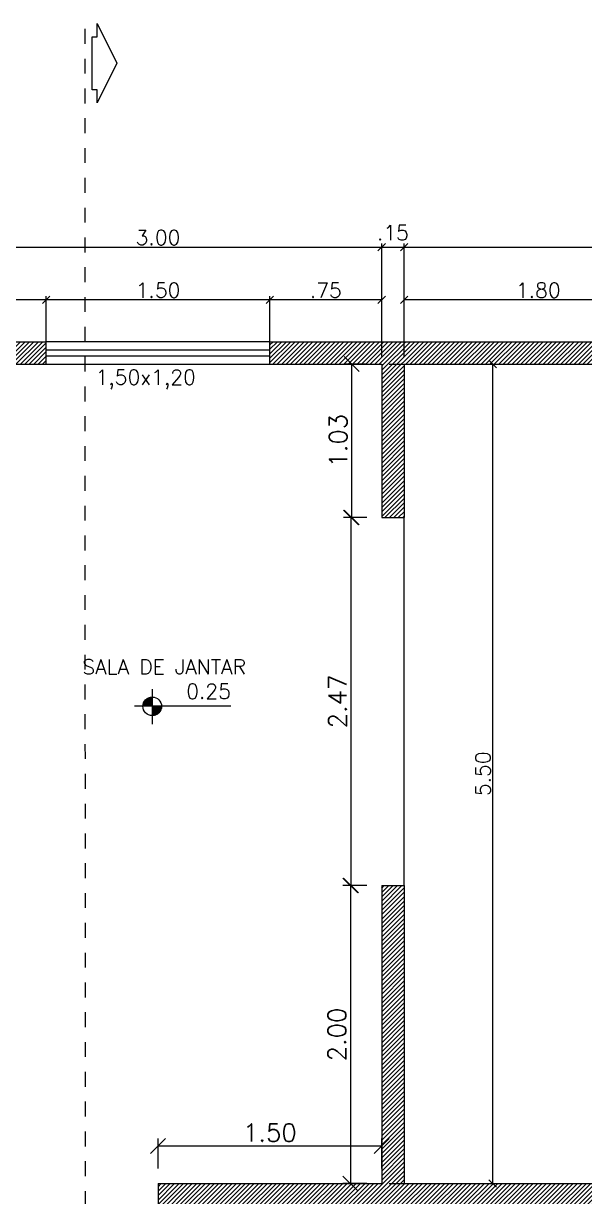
# Model space of a CAD drawing. Header units: metres. Extents: x 433 to 682, y 535 to 584.
# Drawn here: x 517.22 to 520.98, y 576.26 to 584.14 of the extents above; entities that cross this region are included whole.
import ezdxf

# ---------------------------------------------------------------- set-up
doc = ezdxf.new("R2010")
doc.units = ezdxf.units.M
doc.linetypes.add('ACAD_ISO02W100', pattern=[15, 12, -3])
doc.linetypes.add('DIVIDE', pattern=[1.25, 0.5, -0.25, 0, -0.25, 0, -0.25])
for name, color, linetype in [('ARQ-COTAS', 30, 'Continuous'), ('ARQ-ESQ-01', 1, 'ACAD_ISO02W100'), ('ARQ-ESQ-02', 2, 'Continuous'), ('ARQ-LINHACORTE', 3, 'DIVIDE'), ('ARQ-NIVEL', 1, 'Continuous'), ('ARQ-PISO', 8, 'Continuous'), ('ARQ-TEXTO2', 2, 'Continuous'), ('ARQ-TEXTO3', 3, 'Continuous'), ('ARQ_ALVENARIA', 4, 'Continuous')]:
    doc.layers.add(name, color=color, linetype=linetype)
doc.styles.add('ROMANS', font='romans.shx')
doc.dimstyles.new('1-100', dxfattribs={"dimtxt": 0.12, "dimasz": 0.1, "dimexe": 0.05, "dimexo": 0.1, "dimgap": 0.03, "dimtad": 1, "dimzin": 5, "dimdsep": 46, "dimtxsty": 'ROMANS', "dimblk": 'OBLIQUE', "dimcen": 0, "dimclrd": 256, "dimclre": 256, "dimclrt": 2, "dimadec": 0, "dimazin": 0, "dimtfac": 1, "dimtofl": 0, "dimtmove": 2, "dimatfit": 3, "dimfxl": 0.04, "dimtolj": 1, "dimtzin": 1, "dimarcsym": 0})
doc.dimstyles.new('1-50', dxfattribs={"dimscale": 0.5, "dimtxt": 0.2, "dimasz": 0.1, "dimexe": 0.05, "dimexo": 0.1, "dimgap": 0.03, "dimtad": 1, "dimzin": 5, "dimdsep": 46, "dimtxsty": 'ROMANS', "dimblk": 'OBLIQUE', "dimcen": 0, "dimclrd": 256, "dimclre": 256, "dimclrt": 2, "dimadec": 0, "dimazin": 0, "dimtfac": 1, "dimtofl": 0, "dimtmove": 2, "dimatfit": 3, "dimfxl": 0.04, "dimtolj": 1, "dimtzin": 1, "dimarcsym": 0})
pattern_1 = [(45, (0, 0), (-0.0148492424, 0.0148492424), [])]

# ---------------------------------------------------------------- blocks, each defined once
blk = doc.blocks.new('nivel planta')
at = {"layer": 'ARQ-NIVEL', "color": 1}
for p, q in [((-0.791, 0.174), (-0.791, -0.179)), ((0, 0), (-0.969, 0)), ((-0.884, 0.007), (-0.791, 0.007)), ((-0.883, 0.015), (-0.791, 0.015)), ((-0.882, 0.023), (-0.791, 0.023)), ((-0.88, 0.03), (-0.791, 0.03)), ((-0.876, 0.038), (-0.791, 0.038)), ((-0.873, 0.046), (-0.791, 0.046)), ((-0.868, 0.054), (-0.791, 0.054)), ((-0.861, 0.062), (-0.791, 0.062)), ((-0.854, 0.069), (-0.791, 0.069)), ((-0.844, 0.077), (-0.791, 0.077)), ((-0.83, 0.085), (-0.791, 0.085)), ((-0.791, -0.001), (-0.697, -0.001)), ((-0.791, -0.009), (-0.698, -0.009)), ((-0.791, -0.016), (-0.699, -0.016)), ((-0.791, -0.024), (-0.7, -0.024)), ((-0.791, -0.032), (-0.703, -0.032)), ((-0.791, -0.04), (-0.706, -0.04)), ((-0.791, -0.048), (-0.71, -0.048)), ((-0.791, -0.056), (-0.715, -0.056)), ((-0.791, -0.063), (-0.722, -0.063)), ((-0.791, -0.071), (-0.73, -0.071)), ((-0.791, -0.079), (-0.74, -0.079)), ((-0.791, -0.087), (-0.755, -0.087))]:
    blk.add_line(p, q, dxfattribs=at)
blk.add_circle((-0.791, 0), 0.0937, dxfattribs=at)
blk = doc.blocks.new('_Oblique')
at = {"color": 0, "linetype": 'ByBlock', "lineweight": -2}
blk.add_line((-0.5, -0.5), (0.5, 0.5), dxfattribs=at)
blk = doc.blocks.new('*D85')
at = {"layer": 'ARQ-COTAS', "lineweight": -2, "transparency": 16777216}
for p, q in [((519.5185, 581.8494), (519.3666, 581.8494)), ((519.4166, 581.8494), (519.4166, 580.8194)), ((519.5185, 580.8194), (519.3666, 580.8194))]:
    blk.add_line(p, q, dxfattribs=at)
at = {"layer": 'DEFPOINTS', "color": 0, "transparency": 16777216}
for p in [(519.6185, 581.8494), (519.4166, 580.8194), (519.6185, 580.8194)]:
    blk.add_point(p, dxfattribs=at)
at = {"layer": 'ARQ-COTAS', "lineweight": -2, "transparency": 16777216, "xscale": 0.1, "yscale": 0.1, "zscale": 0.1}
for p, rotation in [((519.4166, 581.8494), 90), ((519.4166, 580.8194), 270)]:
    blk.add_blockref('_Oblique', p, dxfattribs=dict(at, rotation=rotation))
at = {"layer": 'ARQ-COTAS', "color": 2, "transparency": 16777216, "insert": (519.3266, 581.3344), "char_height": 0.12, "attachment_point": 5, "rotation": 90, "style": 'ROMANS'}
blk.add_mtext('\\A1;1.03', dxfattribs=at)
blk = doc.blocks.new('*D86')
at = {"layer": 'ARQ-COTAS', "lineweight": -2, "transparency": 16777216}
for p, q in [((519.5185, 580.8194), (519.3624, 580.8194)), ((519.4124, 580.8194), (519.4124, 578.3494)), ((519.5185, 578.3494), (519.3624, 578.3494))]:
    blk.add_line(p, q, dxfattribs=at)
at = {"layer": 'DEFPOINTS', "color": 0, "transparency": 16777216}
for p in [(519.6185, 580.8194), (519.4124, 578.3494), (519.6185, 578.3494)]:
    blk.add_point(p, dxfattribs=at)
at = {"layer": 'ARQ-COTAS', "lineweight": -2, "transparency": 16777216, "xscale": 0.1, "yscale": 0.1, "zscale": 0.1}
for p, rotation in [((519.4124, 580.8194), 90), ((519.4124, 578.3494), 270)]:
    blk.add_blockref('_Oblique', p, dxfattribs=dict(at, rotation=rotation))
at = {"layer": 'ARQ-COTAS', "color": 2, "transparency": 16777216, "insert": (519.3224, 579.5844), "char_height": 0.12, "attachment_point": 5, "rotation": 90, "style": 'ROMANS'}
blk.add_mtext('\\A1;2.47', dxfattribs=at)
blk = doc.blocks.new('*D87')
at = {"layer": 'ARQ-COTAS', "lineweight": -2, "transparency": 16777216}
for p, q in [((519.5185, 578.3494), (519.3582, 578.3494)), ((519.4082, 578.3494), (519.4082, 576.3494)), ((519.5185, 576.3494), (519.3582, 576.3494))]:
    blk.add_line(p, q, dxfattribs=at)
at = {"layer": 'DEFPOINTS', "color": 0, "transparency": 16777216}
for p in [(519.6185, 578.3494), (519.4082, 576.3494), (519.6185, 576.3494)]:
    blk.add_point(p, dxfattribs=at)
at = {"layer": 'ARQ-COTAS', "lineweight": -2, "transparency": 16777216, "xscale": 0.1, "yscale": 0.1, "zscale": 0.1}
for p, rotation in [((519.4082, 578.3494), 90), ((519.4082, 576.3494), 270)]:
    blk.add_blockref('_Oblique', p, dxfattribs=dict(at, rotation=rotation))
at = {"layer": 'ARQ-COTAS', "color": 2, "transparency": 16777216, "insert": (519.3182, 577.3494), "char_height": 0.12, "attachment_point": 5, "rotation": 90, "style": 'ROMANS'}
blk.add_mtext('\\A1;2.00', dxfattribs=at)
blk = doc.blocks.new('*D88')
at = {"layer": 'ARQ-COTAS', "lineweight": -2, "transparency": 16777216}
for p, q in [((518.1185, 576.4494), (518.1185, 576.6508)), ((519.6185, 576.4494), (519.6185, 576.6508)), ((519.6185, 576.6008), (518.1185, 576.6008))]:
    blk.add_line(p, q, dxfattribs=at)
at = {"layer": 'DEFPOINTS', "color": 0, "transparency": 16777216}
for p in [(518.1185, 576.6008), (518.1185, 576.3494), (519.6185, 576.3494)]:
    blk.add_point(p, dxfattribs=at)
at = {"layer": 'ARQ-COTAS', "lineweight": -2, "transparency": 16777216, "xscale": 0.1, "yscale": 0.1, "zscale": 0.1, "rotation": 180}
blk.add_blockref('_Oblique', (518.1185, 576.6008), dxfattribs=at)
at = {"layer": 'ARQ-COTAS', "lineweight": -2, "transparency": 16777216, "xscale": 0.1, "yscale": 0.1, "zscale": 0.1}
blk.add_blockref('_Oblique', (519.6185, 576.6008), dxfattribs=at)
at = {"layer": 'ARQ-COTAS', "color": 2, "transparency": 16777216, "insert": (518.8685, 576.6908), "char_height": 0.12, "attachment_point": 5, "style": 'ROMANS'}
blk.add_mtext('\\A1;1.50', dxfattribs=at)
blk = doc.blocks.new('*D114')
at = {"layer": 'ARQ-COTAS', "lineweight": -2, "transparency": 16777216}
for p, q in [((519.7685, 581.8994), (519.7685, 582.3046)), ((521.5685, 582.2796), (519.7685, 582.2796)), ((521.5685, 582.0494), (521.5685, 582.3046))]:
    blk.add_line(p, q, dxfattribs=at)
at = {"layer": 'DEFPOINTS', "color": 0, "transparency": 16777216}
for p in [(519.7685, 582.2796), (521.5685, 581.9994), (519.7685, 581.8494)]:
    blk.add_point(p, dxfattribs=at)
at = {"layer": 'ARQ-COTAS', "lineweight": -2, "transparency": 16777216, "xscale": 0.05, "yscale": 0.05, "zscale": 0.05, "rotation": 180}
blk.add_blockref('_Oblique', (519.7685, 582.2796), dxfattribs=at)
at = {"layer": 'ARQ-COTAS', "lineweight": -2, "transparency": 16777216, "xscale": 0.05, "yscale": 0.05, "zscale": 0.05}
blk.add_blockref('_Oblique', (521.5685, 582.2796), dxfattribs=at)
at = {"layer": 'ARQ-COTAS', "color": 2, "transparency": 16777216, "insert": (520.6685, 582.3446), "char_height": 0.1, "attachment_point": 5, "style": 'ROMANS'}
blk.add_mtext('\\A1;1.80', dxfattribs=at)
blk = doc.blocks.new('*D115')
at = {"layer": 'ARQ-COTAS', "lineweight": -2, "transparency": 16777216}
for p, q in [((518.8685, 581.8994), (518.8685, 582.3046)), ((519.6185, 582.2796), (518.8685, 582.2796)), ((519.6185, 581.8994), (519.6185, 582.3046))]:
    blk.add_line(p, q, dxfattribs=at)
at = {"layer": 'DEFPOINTS', "color": 0, "transparency": 16777216}
for p in [(518.8685, 582.2796), (518.8685, 581.8494), (519.6185, 581.8494)]:
    blk.add_point(p, dxfattribs=at)
at = {"layer": 'ARQ-COTAS', "lineweight": -2, "transparency": 16777216, "xscale": 0.05, "yscale": 0.05, "zscale": 0.05, "rotation": 180}
blk.add_blockref('_Oblique', (518.8685, 582.2796), dxfattribs=at)
at = {"layer": 'ARQ-COTAS', "lineweight": -2, "transparency": 16777216, "xscale": 0.05, "yscale": 0.05, "zscale": 0.05}
blk.add_blockref('_Oblique', (519.6185, 582.2796), dxfattribs=at)
at = {"layer": 'ARQ-COTAS', "color": 2, "transparency": 16777216, "insert": (519.2435, 582.3446), "char_height": 0.1, "attachment_point": 5, "style": 'ROMANS'}
blk.add_mtext('\\A1;.75', dxfattribs=at)
blk = doc.blocks.new('*D116')
at = {"layer": 'ARQ-COTAS', "lineweight": -2, "transparency": 16777216}
for p, q in [((517.3685, 581.8994), (517.3685, 582.3046)), ((518.8685, 582.2796), (517.3685, 582.2796)), ((518.8685, 581.8994), (518.8685, 582.3046))]:
    blk.add_line(p, q, dxfattribs=at)
at = {"layer": 'DEFPOINTS', "color": 0, "transparency": 16777216}
for p in [(517.3685, 582.2796), (517.3685, 581.8494), (518.8685, 581.8494)]:
    blk.add_point(p, dxfattribs=at)
at = {"layer": 'ARQ-COTAS', "lineweight": -2, "transparency": 16777216, "xscale": 0.05, "yscale": 0.05, "zscale": 0.05, "rotation": 180}
blk.add_blockref('_Oblique', (517.3685, 582.2796), dxfattribs=at)
at = {"layer": 'ARQ-COTAS', "lineweight": -2, "transparency": 16777216, "xscale": 0.05, "yscale": 0.05, "zscale": 0.05}
blk.add_blockref('_Oblique', (518.8685, 582.2796), dxfattribs=at)
at = {"layer": 'ARQ-COTAS', "color": 2, "transparency": 16777216, "insert": (518.1185, 582.3446), "char_height": 0.1, "attachment_point": 5, "style": 'ROMANS'}
blk.add_mtext('\\A1;1.50', dxfattribs=at)
blk = doc.blocks.new('*D117')
at = {"layer": 'ARQ-COTAS', "lineweight": -2, "transparency": 16777216}
for p, q in [((516.6185, 581.8994), (516.6185, 582.3046)), ((517.3685, 582.2796), (516.6185, 582.2796)), ((517.3685, 581.8994), (517.3685, 582.3046))]:
    blk.add_line(p, q, dxfattribs=at)
at = {"layer": 'DEFPOINTS', "color": 0, "transparency": 16777216}
for p in [(516.6185, 582.2796), (516.6185, 581.8494), (517.3685, 581.8494)]:
    blk.add_point(p, dxfattribs=at)
at = {"layer": 'ARQ-COTAS', "lineweight": -2, "transparency": 16777216, "xscale": 0.05, "yscale": 0.05, "zscale": 0.05, "rotation": 180}
blk.add_blockref('_Oblique', (516.6185, 582.2796), dxfattribs=at)
at = {"layer": 'ARQ-COTAS', "lineweight": -2, "transparency": 16777216, "xscale": 0.05, "yscale": 0.05, "zscale": 0.05}
blk.add_blockref('_Oblique', (517.3685, 582.2796), dxfattribs=at)
at = {"layer": 'ARQ-COTAS', "color": 2, "transparency": 16777216, "insert": (516.9935, 582.3446), "char_height": 0.1, "attachment_point": 5, "style": 'ROMANS'}
blk.add_mtext('\\A1;.75', dxfattribs=at)
blk = doc.blocks.new('*D121')
at = {"layer": 'ARQ-COTAS', "lineweight": -2, "transparency": 16777216}
for p, q in [((516.6185, 581.8994), (516.6185, 582.6582)), ((516.6185, 582.6332), (519.6185, 582.6332)), ((519.6185, 581.8994), (519.6185, 582.6582))]:
    blk.add_line(p, q, dxfattribs=at)
at = {"layer": 'DEFPOINTS', "color": 0, "transparency": 16777216}
for p in [(519.6185, 582.6332), (516.6185, 581.8494), (519.6185, 581.8494)]:
    blk.add_point(p, dxfattribs=at)
at = {"layer": 'ARQ-COTAS', "lineweight": -2, "transparency": 16777216, "xscale": 0.05, "yscale": 0.05, "zscale": 0.05, "rotation": 180}
blk.add_blockref('_Oblique', (516.6185, 582.6332), dxfattribs=at)
at = {"layer": 'ARQ-COTAS', "lineweight": -2, "transparency": 16777216, "xscale": 0.05, "yscale": 0.05, "zscale": 0.05}
blk.add_blockref('_Oblique', (519.6185, 582.6332), dxfattribs=at)
at = {"layer": 'ARQ-COTAS', "color": 2, "transparency": 16777216, "insert": (518.1185, 582.6982), "char_height": 0.1, "attachment_point": 5, "style": 'ROMANS'}
blk.add_mtext('\\A1;3.00', dxfattribs=at)
blk = doc.blocks.new('*D122')
at = {"layer": 'ARQ-COTAS', "lineweight": -2, "transparency": 16777216}
for p, q in [((519.6185, 581.8994), (519.6185, 582.6582)), ((519.6185, 582.6332), (519.7685, 582.6332)), ((519.7685, 581.8994), (519.7685, 582.6582))]:
    blk.add_line(p, q, dxfattribs=at)
at = {"layer": 'DEFPOINTS', "color": 0, "transparency": 16777216}
for p in [(519.7685, 582.6332), (519.6185, 581.8494), (519.7685, 581.8494)]:
    blk.add_point(p, dxfattribs=at)
at = {"layer": 'ARQ-COTAS', "lineweight": -2, "transparency": 16777216, "xscale": 0.05, "yscale": 0.05, "zscale": 0.05, "rotation": 180}
blk.add_blockref('_Oblique', (519.6185, 582.6332), dxfattribs=at)
at = {"layer": 'ARQ-COTAS', "lineweight": -2, "transparency": 16777216, "xscale": 0.05, "yscale": 0.05, "zscale": 0.05}
blk.add_blockref('_Oblique', (519.7685, 582.6332), dxfattribs=at)
at = {"layer": 'ARQ-COTAS', "color": 2, "transparency": 16777216, "insert": (519.6935, 582.7307), "char_height": 0.1, "attachment_point": 5, "style": 'ROMANS'}
blk.add_mtext('\\A1;.15', dxfattribs=at)
blk = doc.blocks.new('*D123')
at = {"layer": 'ARQ-COTAS', "lineweight": -2, "transparency": 16777216}
for p, q in [((519.7685, 581.8994), (519.7685, 582.6582)), ((519.7685, 582.6332), (524.0685, 582.6332)), ((524.0685, 581.8994), (524.0685, 582.6582))]:
    blk.add_line(p, q, dxfattribs=at)
at = {"layer": 'DEFPOINTS', "color": 0, "transparency": 16777216}
for p in [(524.0685, 582.6332), (519.7685, 581.8494), (524.0685, 581.8494)]:
    blk.add_point(p, dxfattribs=at)
at = {"layer": 'ARQ-COTAS', "lineweight": -2, "transparency": 16777216, "xscale": 0.05, "yscale": 0.05, "zscale": 0.05, "rotation": 180}
blk.add_blockref('_Oblique', (519.7685, 582.6332), dxfattribs=at)
at = {"layer": 'ARQ-COTAS', "lineweight": -2, "transparency": 16777216, "xscale": 0.05, "yscale": 0.05, "zscale": 0.05}
blk.add_blockref('_Oblique', (524.0685, 582.6332), dxfattribs=at)
at = {"layer": 'ARQ-COTAS', "color": 2, "transparency": 16777216, "insert": (521.9185, 582.6982), "char_height": 0.1, "attachment_point": 5, "style": 'ROMANS'}
blk.add_mtext('\\A1;4.30', dxfattribs=at)
blk = doc.blocks.new('*D144')
at = {"layer": 'ARQ-COTAS', "lineweight": -2, "transparency": 16777216}
for p, q in [((519.6685, 581.8494), (520.3875, 581.8494)), ((520.3625, 581.8494), (520.3625, 576.3494)), ((519.6685, 576.3494), (520.3875, 576.3494))]:
    blk.add_line(p, q, dxfattribs=at)
at = {"layer": 'DEFPOINTS', "color": 0, "transparency": 16777216}
for p in [(519.6185, 581.8494), (519.6185, 576.3494), (520.3625, 576.3494)]:
    blk.add_point(p, dxfattribs=at)
at = {"layer": 'ARQ-COTAS', "lineweight": -2, "transparency": 16777216, "xscale": 0.05, "yscale": 0.05, "zscale": 0.05}
for p, rotation in [((520.3625, 581.8494), 90), ((520.3625, 576.3494), 270)]:
    blk.add_blockref('_Oblique', p, dxfattribs=dict(at, rotation=rotation))
at = {"layer": 'ARQ-COTAS', "color": 2, "transparency": 16777216, "insert": (520.2975, 579.0994), "char_height": 0.1, "attachment_point": 5, "rotation": 90, "style": 'ROMANS'}
blk.add_mtext('\\A1;5.50', dxfattribs=at)

msp = doc.modelspace()

# ---------------------------------------------------------------- hatches: boundary and pattern name
at = {"layer": 'ARQ-PISO'}
h = msp.add_hatch(dxfattribs=at)
h.set_pattern_fill('_USER', color=256, scale=0.021, angle=45, pattern_type=0)
h.set_pattern_definition(pattern_1)
h.paths.add_polyline_path([(512.9685, 580.9992, -0.006249), (512.9485, 580.9994), (512.8185, 580.9994), (512.8185, 579.9992), (512.9685, 579.9992)])
h.paths.add_polyline_path([(517.3685, 581.9994), (512.8185, 581.9994), (512.8185, 581.7994), (512.9685, 581.7994), (512.9685, 581.8494), (516.4685, 581.8494), (516.4685, 581.7994), (516.6185, 581.7994), (516.6185, 581.8494), (517.3685, 581.8494)])
h = msp.add_hatch(dxfattribs=at)
h.set_pattern_fill('_USER', color=256, scale=0.021, angle=45, pattern_type=0)
h.set_pattern_definition(pattern_1)
h.paths.add_polyline_path([(521.5685, 581.8494), (521.5685, 581.9994), (518.8685, 581.9994), (518.8685, 581.8494), (519.6185, 581.8494), (519.6185, 580.8194), (519.7685, 580.8194), (519.7685, 581.8494)])
h.paths.add_polyline_path([(524.0685, 581.2994), (524.2185, 581.2994), (524.2185, 581.8494), (526.1185, 581.8494), (526.1185, 581.2994), (526.2685, 581.2994), (526.2685, 581.9994), (523.5685, 581.9994), (523.5685, 581.8494), (524.0685, 581.8494)])
h.paths.add_polyline_path([(524.0685, 578.5494), (524.2185, 578.5494), (524.2185, 579.0494), (526.2685, 579.0494), (526.2685, 579.7994), (526.1185, 579.7994), (526.1185, 579.1994), (524.2185, 579.1994), (524.2185, 580.4994), (524.0685, 580.4994)])
h.paths.add_polyline_path([(516.4685, 572.1994), (515.4685, 572.1994), (515.4685, 572.0494), (517.0185, 572.0494), (517.0185, 572.1994), (516.6185, 572.1994), (516.6185, 573.9494), (516.6185, 575.1494), (518.1185, 575.1494), (518.1185, 575.0494), (518.2685, 575.0494), (518.2685, 575.2994), (516.6185, 575.2994), (516.4885, 575.2994, -0.006249), (516.4685, 575.2992)])
h.paths.add_polyline_path([(512.9685, 576.1994), (516.4685, 576.1994), (516.4685, 576.0994), (516.6185, 576.0994), (516.6185, 576.3994), (516.4685, 576.3994), (516.4685, 576.3494), (512.8185, 576.3494), (512.8185, 572.0494), (513.9685, 572.0494), (513.9685, 572.1994), (512.9685, 572.1994)])
h.paths.add_polyline_path([(519.2685, 572.0494), (519.2685, 572.1994), (518.2685, 572.1994), (518.2685, 574.2494), (518.1385, 574.2494, -0.006249), (518.1185, 574.2492), (518.1185, 572.1994), (517.7185, 572.1994), (517.7185, 572.0494)])
h.paths.add_polyline_path([(516.4685, 577.6994), (514.9685, 577.6994), (512.9685, 577.6994), (512.9685, 578.1994), (512.8185, 578.1994), (512.8185, 577.5494), (512.8185, 577.5494), (516.4685, 577.5494), (516.4685, 577.0994), (516.6185, 577.0994), (516.6185, 580.8994), (516.4685, 580.8994)])
h = msp.add_hatch(dxfattribs=at)
h.set_pattern_fill('_USER', color=256, scale=0.021, angle=45, pattern_type=0)
h.set_pattern_definition(pattern_1)
h.paths.add_polyline_path([(524.2185, 577.0494), (524.0685, 577.0494), (524.0685, 576.3494), (523.8185, 576.3494), (523.8185, 576.3494), (523.8185, 576.1994), (524.2185, 576.1994)], flags=17)
h.paths.add_polyline_path([(524.2185, 577.0494), (524.0685, 577.0494), (524.0685, 576.3494), (523.8185, 576.3494), (523.8185, 576.1994), (524.2185, 576.1994)], flags=17)
h.paths.add_polyline_path([(521.9185, 576.1994), (522.3185, 576.1994), (522.3185, 576.3494), (519.7685, 576.3494), (519.7685, 578.3494), (519.6185, 578.3494), (519.6185, 576.3494), (518.1185, 576.3494), (518.1185, 576.0994), (518.2685, 576.0994), (518.2685, 576.1994), (521.7685, 576.1994), (521.7685, 572.1994), (520.7685, 572.1994), (520.7685, 572.0494), (520.7685, 572.0494), (521.9185, 572.0494)])

# ---------------------------------------------------------------- linework, layer by layer
at = {"layer": 'ARQ-ESQ-01'}
for p, q in [((518.8685, 581.9994), (517.3685, 581.9994)), ((517.3685, 581.8494), (518.8685, 581.8494))]:
    msp.add_line(p, q, dxfattribs=at)
at = {"layer": 'ARQ-ESQ-02'}
for p, q in [((517.3685, 581.9444), (518.8685, 581.9444)), ((517.3685, 581.9044), (518.8685, 581.9044))]:
    msp.add_line(p, q, dxfattribs=at)
at = {"layer": 'ARQ-LINHACORTE', "ltscale": 0.1}
msp.add_line((517.6279, 584.0987), (517.6307, 569.2474), dxfattribs=at)
at = {"layer": 'ARQ-LINHACORTE', "linetype": 'ByBlock'}
msp.add_lwpolyline([(517.6762, 583.6908), (517.6762, 584.0463), (517.7095, 584.0463), (517.7095, 584.1352), (517.8428, 583.8685), (517.7095, 583.6019), (517.7095, 583.6908), (517.6762, 583.6908)], dxfattribs=at)
at = {"layer": 'ARQ-PISO'}
msp.add_line((519.7685, 578.3494), (519.7685, 580.8194), dxfattribs=at)
at = {"layer": 'ARQ_ALVENARIA'}
for p, q in [((512.8185, 581.9994), (517.3685, 581.9994)), ((517.3685, 581.8494), (517.3685, 581.9994)), ((518.8685, 581.8494), (518.8685, 581.9994)), ((518.8685, 581.9994), (521.5685, 581.9994)), ((516.6185, 581.8494), (517.3685, 581.8494)), ((518.8685, 581.8494), (519.6185, 581.8494)), ((519.6185, 581.8494), (519.6185, 580.8194)), ((519.7685, 581.8494), (519.7685, 580.8194)), ((519.7685, 581.8494), (521.5685, 581.8494)), ((519.6185, 580.8194), (519.7685, 580.8194)), ((519.6185, 578.3494), (519.6185, 576.3494)), ((519.6185, 578.3494), (519.7685, 578.3494)), ((519.7685, 578.3494), (519.7685, 576.3494)), ((518.1185, 576.3494), (518.1185, 576.0994)), ((518.1185, 576.3494), (519.6185, 576.3494)), ((519.7685, 576.3494), (522.3185, 576.3494))]:
    msp.add_line(p, q, dxfattribs=at)

# ---------------------------------------------------------------- block references
at = {"layer": 'ARQ-NIVEL', "xscale": 0.6666666000000134, "yscale": 0.6666666000000134, "zscale": 0.6666666000000134}
msp.add_blockref('nivel planta', (518.6069, 579.5521), dxfattribs=at)

# ---------------------------------------------------------------- texts
at = {"layer": 'ARQ-NIVEL', "color": 2, "insert": (518.6072, 579.6029), "char_height": 0.1, "attachment_point": 9, "style": 'ROMANS'}
msp.add_mtext('0.25', dxfattribs=at)
at = {"layer": 'ARQ-TEXTO2', "insert": (517.6995, 581.6802), "char_height": 0.1, "width": 0.965633, "attachment_point": 7, "style": 'ROMANS'}
msp.add_mtext('1,50x1,20', dxfattribs=at)
at = {"layer": 'ARQ-TEXTO3', "insert": (518.1595, 579.8173), "char_height": 0.1, "attachment_point": 5, "style": 'ROMANS'}
msp.add_mtext('SALA DE JANTAR', dxfattribs=at)

# ---------------------------------------------------------------- dimensions: what is measured, and where the dimension line sits
at = {"layer": 'ARQ-COTAS'}
for base, p1, p2, dimstyle, picture, middle in [((519.7685, 582.6332), (519.6185, 581.8494), (519.7685, 581.8494), '1-50', '*D122', (519.6935, 582.7307)), ((519.6185, 582.6332), (516.6185, 581.8494), (519.6185, 581.8494), '1-50', '*D121', (518.1185, 582.6982)), ((524.0685, 582.6332), (519.7685, 581.8494), (524.0685, 581.8494), '1-50', '*D123', (521.9185, 582.6982)), ((516.6185, 582.2796), (517.3685, 581.8494), (516.6185, 581.8494), '1-50', '*D117', (516.9935, 582.3446)), ((517.3685, 582.2796), (518.8685, 581.8494), (517.3685, 581.8494), '1-50', '*D116', (518.1185, 582.3446)), ((518.8685, 582.2796), (519.6185, 581.8494), (518.8685, 581.8494), '1-50', '*D115', (519.2435, 582.3446)), ((519.7685, 582.2796), (521.5685, 581.9994), (519.7685, 581.8494), '1-50', '*D114', (520.6685, 582.3446)), ((518.1185, 576.6008), (519.6185, 576.3494), (518.1185, 576.3494), '1-100', '*D88', (518.8685, 576.6908))]:
    dim = msp.add_linear_dim(base=base, p1=p1, p2=p2, dimstyle=dimstyle, dxfattribs=at)
    dim.commit()
    dim.dimension.update_dxf_attribs({"geometry": picture, "text_midpoint": middle})
for base, p1, p2, dimstyle, picture, middle in [((519.4166, 580.8194), (519.6185, 581.8494), (519.6185, 580.8194), '1-100', '*D85', (519.3266, 581.3344)), ((520.3625, 576.3494), (519.6185, 581.8494), (519.6185, 576.3494), '1-50', '*D144', (520.2975, 579.0994)), ((519.4124, 578.3494), (519.6185, 580.8194), (519.6185, 578.3494), '1-100', '*D86', (519.3224, 579.5844)), ((519.4082, 576.3494), (519.6185, 578.3494), (519.6185, 576.3494), '1-100', '*D87', (519.3182, 577.3494))]:
    dim = msp.add_linear_dim(base=base, p1=p1, p2=p2, angle=90, dimstyle=dimstyle, dxfattribs=at)
    dim.commit()
    dim.dimension.update_dxf_attribs({"geometry": picture, "text_midpoint": middle})

doc.saveas('drawing.dxf')
